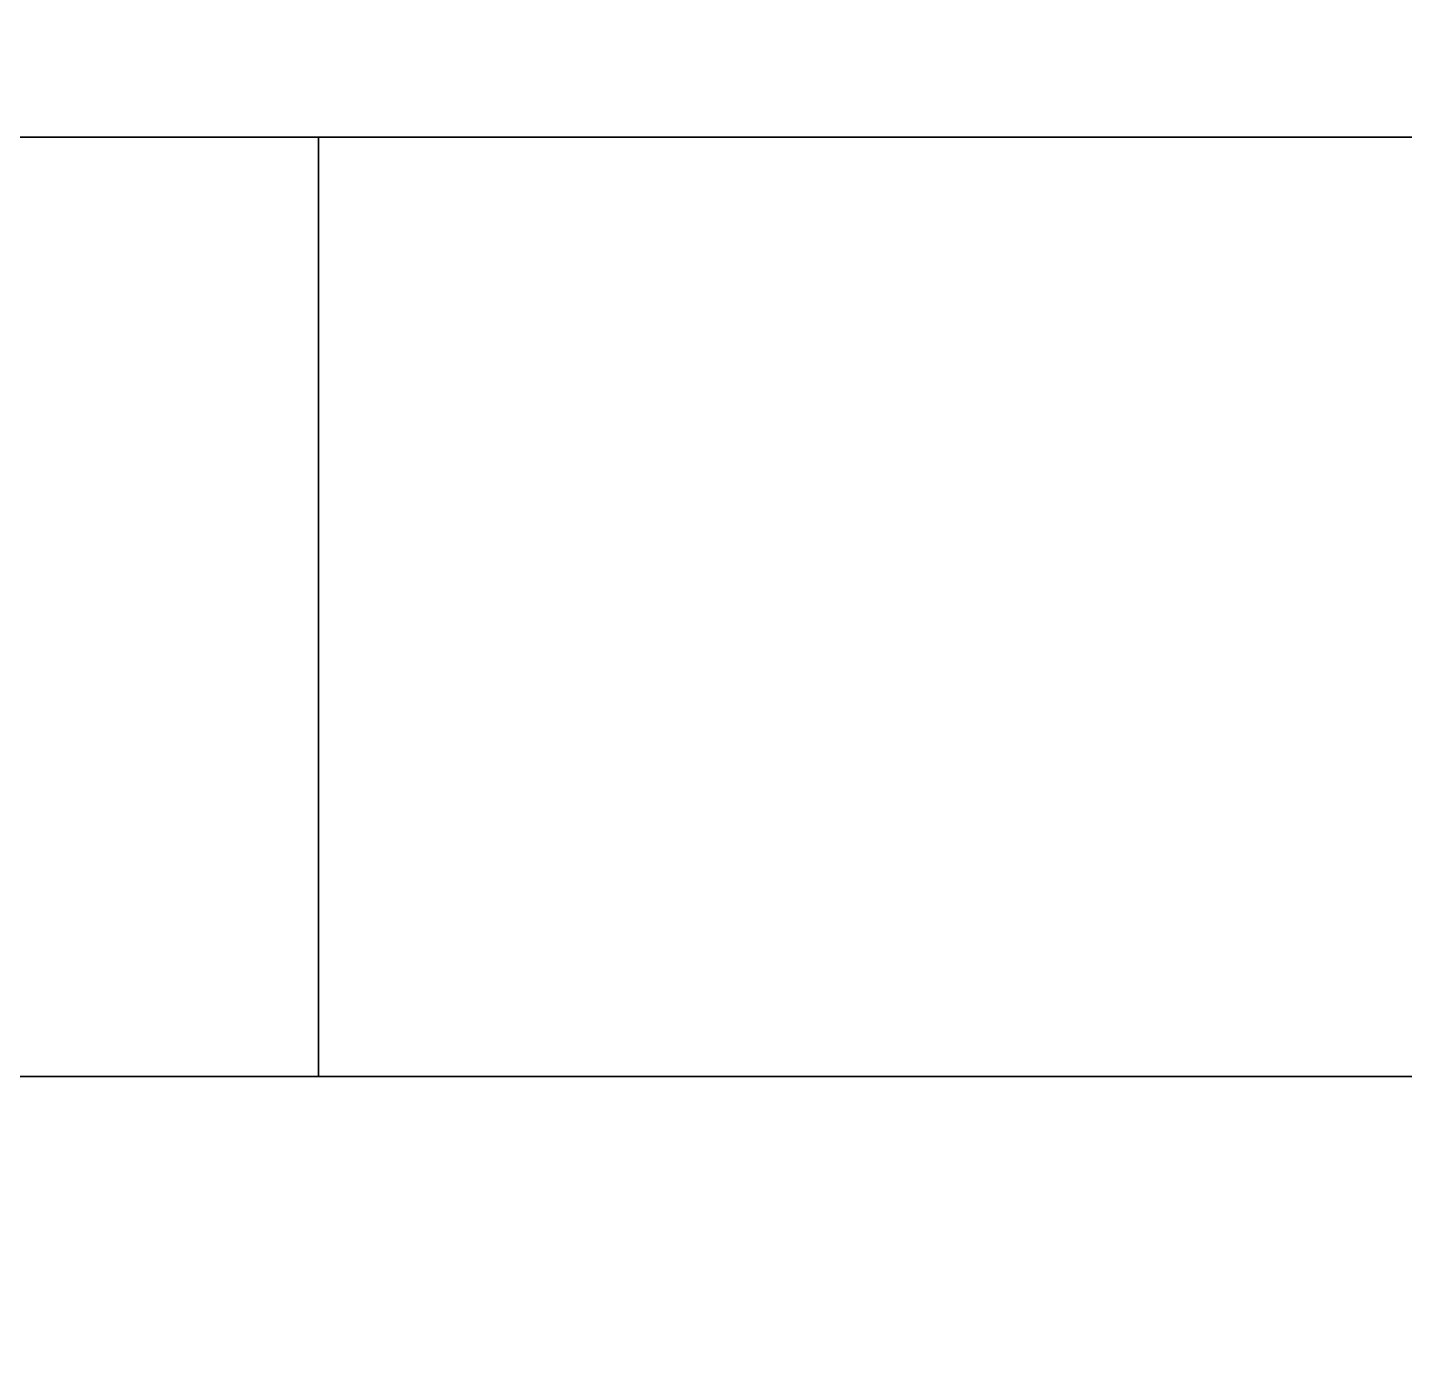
# Model space of a CAD drawing. Extents: x 0 to 4956, y -4930 to 0.
# Drawn here: x 506.43 to 532.8, y -2615.44 to -2589.9 of the extents above; entities that cross this region are included whole.
import ezdxf

# ---------------------------------------------------------------- set-up
doc = ezdxf.new("R2010")
doc.units = 0
for name, color, linetype in [('LAYER0', 7, 'CONTINUOUS'), ('LAYER144', 7, 'CONTINUOUS'), ('LAYER148', 7, 'CONTINUOUS'), ('LAYER163', 7, 'CONTINUOUS'), ('LAYER216', 7, 'CONTINUOUS'), ('LAYER244', 7, 'CONTINUOUS'), ('LAYER430', 7, 'CONTINUOUS'), ('LAYER431', 7, 'CONTINUOUS')]:
    doc.layers.add(name, color=color, linetype=linetype)

msp = doc.modelspace()

# ---------------------------------------------------------------- linework, layer by layer
at = {"layer": 'LAYER0', "invisible_edges": 1}
for points in [[(4956, 0), (0, -4930), (0, 0), (4956, 0)], [(4956, -4930, 5), (0, 0, 5), (0, -4930, 5), (4956, -4930, 5)], [(0, 0, 5), (4956, -4930, 5), (4956, 0, 5), (0, 0, 5)], [(0, -4930), (4956, 0), (4956, -4930), (0, -4930)]]:
    msp.add_3dface(points, dxfattribs=at)
at = {"layer": 'LAYER144', "invisible_edges": 1}
for points in [[(120, -2592, 5), (670, -2574, 5), (670, -2592, 5), (120, -2592, 5)], [(670, -2574, 5), (120, -2592, 5), (120, -2574, 5), (670, -2574, 5)], [(120, -2574, 2545), (670, -2592, 2545), (670, -2574, 2545), (120, -2574, 2545)], [(670, -2592, 2545), (120, -2574, 2545), (120, -2592, 2545), (670, -2592, 2545)], [(670, -2592, 2545), (120, -2592, 5), (670, -2592, 5), (670, -2592, 2545)], [(120, -2592, 5), (670, -2592, 2545), (120, -2592, 2545), (120, -2592, 5)]]:
    msp.add_3dface(points, dxfattribs=at)
at = {"layer": 'LAYER148', "invisible_edges": 1}
for points in [[(120, -2592, 85), (670, -3372, 85), (120, -3372, 85), (120, -2592, 85)], [(670, -3372, 85), (120, -2592, 85), (670, -2592, 85), (670, -3372, 85)], [(120, -2592, 85), (670, -2592, 103), (670, -2592, 85), (120, -2592, 85)], [(670, -2592, 103), (120, -2592, 85), (120, -2592, 103), (670, -2592, 103)], [(670, -2592, 103), (120, -3372, 103), (670, -3372, 103), (670, -2592, 103)], [(120, -3372, 103), (670, -2592, 103), (120, -2592, 103), (120, -3372, 103)]]:
    msp.add_3dface(points, dxfattribs=at)
at = {"layer": 'LAYER163', "invisible_edges": 1}
for points in [[(120, -3372, 2544), (670, -2592, 2544), (120, -2592, 2544), (120, -3372, 2544)], [(670, -2592, 2544), (120, -3372, 2544), (670, -3372, 2544), (670, -2592, 2544)], [(120, -2592, 2526), (670, -2592, 2544), (670, -2592, 2526), (120, -2592, 2526)], [(670, -2592, 2544), (120, -2592, 2526), (120, -2592, 2544), (670, -2592, 2544)], [(670, -3372, 2526), (120, -2592, 2526), (670, -2592, 2526), (670, -3372, 2526)], [(120, -2592, 2526), (670, -3372, 2526), (120, -3372, 2526), (120, -2592, 2526)]]:
    msp.add_3dface(points, dxfattribs=at)
at = {"layer": 'LAYER216', "invisible_edges": 1}
for points in [[(144.6, -3372, 1989), (610, -2592, 1989), (144.6, -2592, 1989), (144.6, -3372, 1989)], [(610, -2592, 1989), (144.6, -3372, 1989), (610, -3372, 1989), (610, -2592, 1989)], [(144.6, -2592, 1971), (610, -2592, 1989), (610, -2592, 1971), (144.6, -2592, 1971)], [(610, -2592, 1989), (144.6, -2592, 1971), (144.6, -2592, 1989), (610, -2592, 1989)], [(610, -3372, 1971), (144.6, -2592, 1971), (610, -2592, 1971), (610, -3372, 1971)], [(144.6, -2592, 1971), (610, -3372, 1971), (144.6, -3372, 1971), (144.6, -2592, 1971)]]:
    msp.add_3dface(points, dxfattribs=at)
at = {"layer": 'LAYER244', "invisible_edges": 1}
for points in [[(144.6, -3372, 871), (610, -2592, 871), (144.6, -2592, 871), (144.6, -3372, 871)], [(610, -2592, 871), (144.6, -3372, 871), (610, -3372, 871), (610, -2592, 871)], [(144.6, -2592, 853), (610, -2592, 871), (610, -2592, 853), (144.6, -2592, 853)], [(610, -2592, 871), (144.6, -2592, 853), (144.6, -2592, 871), (610, -2592, 871)], [(610, -3372, 853), (144.6, -2592, 853), (610, -2592, 853), (610, -3372, 853)], [(144.6, -2592, 853), (610, -3372, 853), (144.6, -3372, 853), (144.6, -2592, 853)]]:
    msp.add_3dface(points, dxfattribs=at)
at = {"layer": 'LAYER430', "invisible_edges": 1}
for points in [[(192, -2610, 853), (592, -2610, 103), (192, -2610, 103), (192, -2610, 853)], [(592, -2610, 103), (192, -2610, 853), (592, -2610, 853), (592, -2610, 103)], [(192, -2628, 103), (592, -2610, 103), (592, -2628, 103), (192, -2628, 103)], [(592, -2610, 103), (192, -2628, 103), (192, -2610, 103), (592, -2610, 103)], [(192, -2610, 853), (592, -2628, 853), (592, -2610, 853), (192, -2610, 853)], [(592, -2628, 853), (192, -2610, 853), (192, -2628, 853), (592, -2628, 853)]]:
    msp.add_3dface(points, dxfattribs=at)
at = {"layer": 'LAYER431', "invisible_edges": 1}
for points in [[(512, -2592, 853), (592, -2592, 103), (512, -2592, 103), (512, -2592, 853)], [(592, -2592, 103), (512, -2592, 853), (592, -2592, 853), (592, -2592, 103)], [(512, -2610, 103), (592, -2592, 103), (592, -2610, 103), (512, -2610, 103)], [(592, -2592, 103), (512, -2610, 103), (512, -2592, 103), (592, -2592, 103)], [(512, -2592, 853), (592, -2610, 853), (592, -2592, 853), (512, -2592, 853)], [(592, -2610, 853), (512, -2592, 853), (512, -2610, 853), (592, -2610, 853)], [(512, -2610, 103), (512, -2592, 853), (512, -2592, 103), (512, -2610, 103)], [(512, -2592, 853), (512, -2610, 103), (512, -2610, 853), (512, -2592, 853)], [(592, -2610, 853), (512, -2610, 103), (592, -2610, 103), (592, -2610, 853)], [(512, -2610, 103), (592, -2610, 853), (512, -2610, 853), (512, -2610, 103)]]:
    msp.add_3dface(points, dxfattribs=at)

doc.saveas('drawing.dxf')
